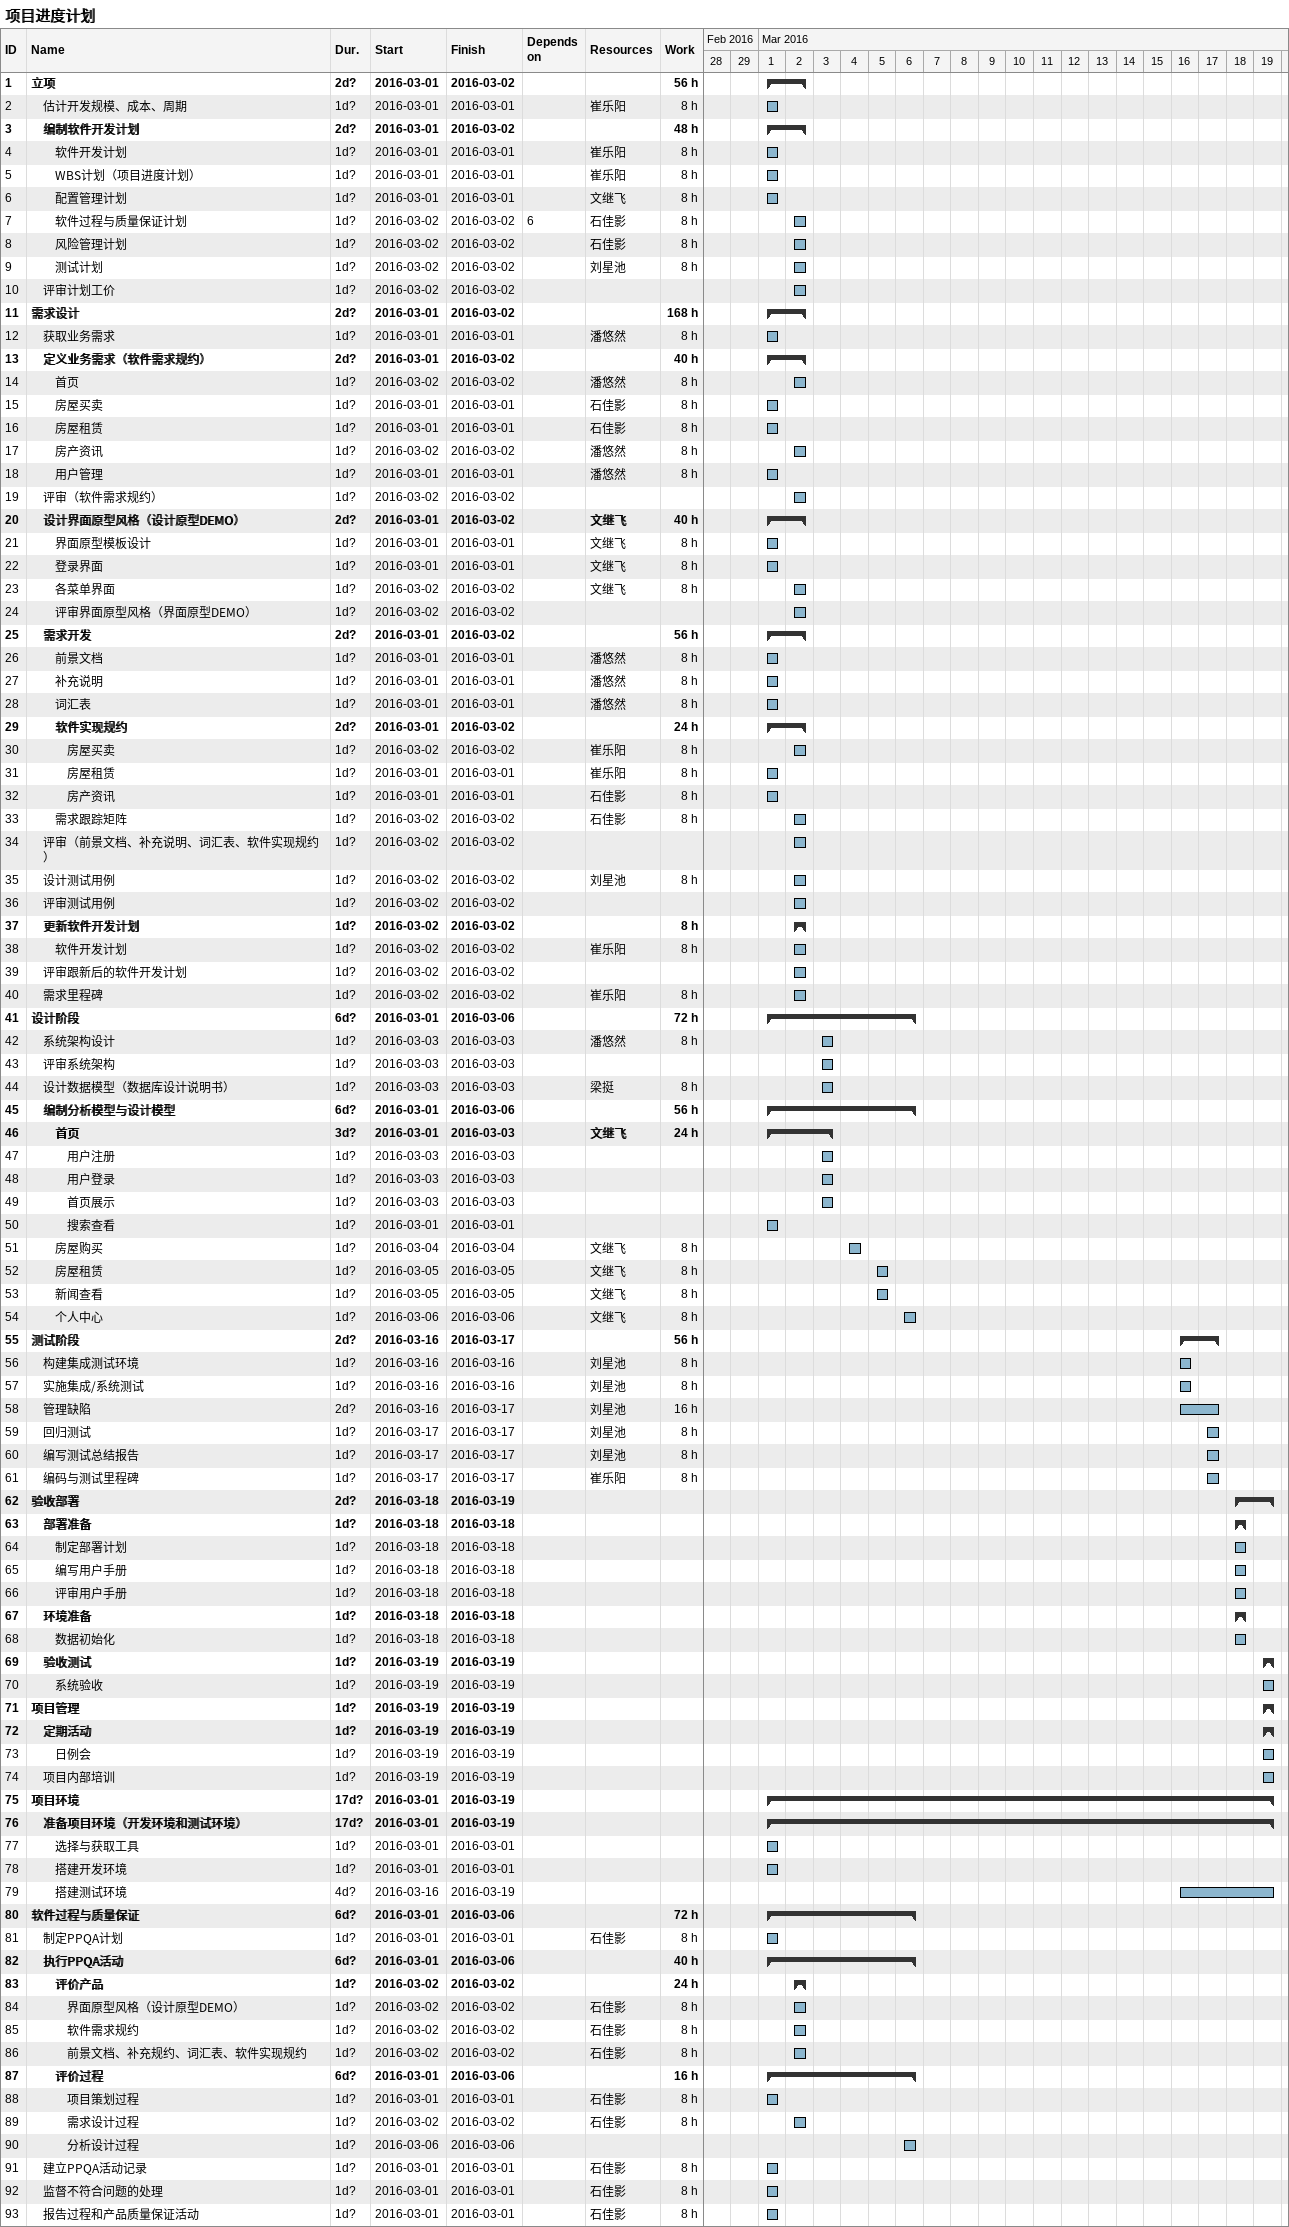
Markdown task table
项目进度计划

| ID | Level | Task | Duration | Start | Finish | Predecessors | Resources | Work (h) |
|---|---|---|---|---|---|---|---|---|
| 1 | 1 | **立项** | 2d? | 2016-03-01 | 2016-03-02 |  |  | 56 |
| 2 | 2 | 估计开发规模、成本、周期 | 1d? | 2016-03-01 | 2016-03-01 |  | 崔乐阳 | 8 |
| 3 | 2 | **编制软件开发计划** | 2d? | 2016-03-01 | 2016-03-02 |  |  | 48 |
| 4 | 3 | 软件开发计划 | 1d? | 2016-03-01 | 2016-03-01 |  | 崔乐阳 | 8 |
| 5 | 3 | WBS计划（项目进度计划） | 1d? | 2016-03-01 | 2016-03-01 |  | 崔乐阳 | 8 |
| 6 | 3 | 配置管理计划 | 1d? | 2016-03-01 | 2016-03-01 |  | 文继飞 | 8 |
| 7 | 3 | 软件过程与质量保证计划 | 1d? | 2016-03-02 | 2016-03-02 | 6 | 石佳影 | 8 |
| 8 | 3 | 风险管理计划 | 1d? | 2016-03-02 | 2016-03-02 |  | 石佳影 | 8 |
| 9 | 3 | 测试计划 | 1d? | 2016-03-02 | 2016-03-02 |  | 刘星池 | 8 |
| 10 | 2 | 评审计划工价 | 1d? | 2016-03-02 | 2016-03-02 |  |  |  |
| 11 | 1 | **需求设计** | 2d? | 2016-03-01 | 2016-03-02 |  |  | 168 |
| 12 | 2 | 获取业务需求 | 1d? | 2016-03-01 | 2016-03-01 |  | 潘悠然 | 8 |
| 13 | 2 | **定义业务需求（软件需求规约）** | 2d? | 2016-03-01 | 2016-03-02 |  |  | 40 |
| 14 | 3 | 首页 | 1d? | 2016-03-02 | 2016-03-02 |  | 潘悠然 | 8 |
| 15 | 3 | 房屋买卖 | 1d? | 2016-03-01 | 2016-03-01 |  | 石佳影 | 8 |
| 16 | 3 | 房屋租赁 | 1d? | 2016-03-01 | 2016-03-01 |  | 石佳影 | 8 |
| 17 | 3 | 房产资讯 | 1d? | 2016-03-02 | 2016-03-02 |  | 潘悠然 | 8 |
| 18 | 3 | 用户管理 | 1d? | 2016-03-01 | 2016-03-01 |  | 潘悠然 | 8 |
| 19 | 2 | 评审（软件需求规约） | 1d? | 2016-03-02 | 2016-03-02 |  |  |  |
| 20 | 2 | **设计界面原型风格（设计原型DEMO）** | 2d? | 2016-03-01 | 2016-03-02 |  | 文继飞 | 40 |
| 21 | 3 | 界面原型模板设计 | 1d? | 2016-03-01 | 2016-03-01 |  | 文继飞 | 8 |
| 22 | 3 | 登录界面 | 1d? | 2016-03-01 | 2016-03-01 |  | 文继飞 | 8 |
| 23 | 3 | 各菜单界面 | 1d? | 2016-03-02 | 2016-03-02 |  | 文继飞 | 8 |
| 24 | 3 | 评审界面原型风格（界面原型DEMO） | 1d? | 2016-03-02 | 2016-03-02 |  |  |  |
| 25 | 2 | **需求开发** | 2d? | 2016-03-01 | 2016-03-02 |  |  | 56 |
| 26 | 3 | 前景文档 | 1d? | 2016-03-01 | 2016-03-01 |  | 潘悠然 | 8 |
| 27 | 3 | 补充说明 | 1d? | 2016-03-01 | 2016-03-01 |  | 潘悠然 | 8 |
| 28 | 3 | 词汇表 | 1d? | 2016-03-01 | 2016-03-01 |  | 潘悠然 | 8 |
| 29 | 3 | **软件实现规约** | 2d? | 2016-03-01 | 2016-03-02 |  |  | 24 |
| 30 | 4 | 房屋买卖 | 1d? | 2016-03-02 | 2016-03-02 |  | 崔乐阳 | 8 |
| 31 | 4 | 房屋租赁 | 1d? | 2016-03-01 | 2016-03-01 |  | 崔乐阳 | 8 |
| 32 | 4 | 房产资讯 | 1d? | 2016-03-01 | 2016-03-01 |  | 石佳影 | 8 |
| 33 | 3 | 需求跟踪矩阵 | 1d? | 2016-03-02 | 2016-03-02 |  | 石佳影 | 8 |
| 34 | 2 | 评审（前景文档、补充说明、词汇表、软件实现规约） | 1d? | 2016-03-02 | 2016-03-02 |  |  |  |
| 35 | 2 | 设计测试用例 | 1d? | 2016-03-02 | 2016-03-02 |  | 刘星池 | 8 |
| 36 | 2 | 评审测试用例 | 1d? | 2016-03-02 | 2016-03-02 |  |  |  |
| 37 | 2 | **更新软件开发计划** | 1d? | 2016-03-02 | 2016-03-02 |  |  | 8 |
| 38 | 3 | 软件开发计划 | 1d? | 2016-03-02 | 2016-03-02 |  | 崔乐阳 | 8 |
| 39 | 2 | 评审跟新后的软件开发计划 | 1d? | 2016-03-02 | 2016-03-02 |  |  |  |
| 40 | 2 | 需求里程碑 | 1d? | 2016-03-02 | 2016-03-02 |  | 崔乐阳 | 8 |
| 41 | 1 | **设计阶段** | 6d? | 2016-03-01 | 2016-03-06 |  |  | 72 |
| 42 | 2 | 系统架构设计 | 1d? | 2016-03-03 | 2016-03-03 |  | 潘悠然 | 8 |
| 43 | 2 | 评审系统架构 | 1d? | 2016-03-03 | 2016-03-03 |  |  |  |
| 44 | 2 | 设计数据模型（数据库设计说明书） | 1d? | 2016-03-03 | 2016-03-03 |  | 梁挺 | 8 |
| 45 | 2 | **编制分析模型与设计模型** | 6d? | 2016-03-01 | 2016-03-06 |  |  | 56 |
| 46 | 3 | **首页** | 3d? | 2016-03-01 | 2016-03-03 |  | 文继飞 | 24 |
| 47 | 4 | 用户注册 | 1d? | 2016-03-03 | 2016-03-03 |  |  |  |
| 48 | 4 | 用户登录 | 1d? | 2016-03-03 | 2016-03-03 |  |  |  |
| 49 | 4 | 首页展示 | 1d? | 2016-03-03 | 2016-03-03 |  |  |  |
| 50 | 4 | 搜索查看 | 1d? | 2016-03-01 | 2016-03-01 |  |  |  |
| 51 | 3 | 房屋购买 | 1d? | 2016-03-04 | 2016-03-04 |  | 文继飞 | 8 |
| 52 | 3 | 房屋租赁 | 1d? | 2016-03-05 | 2016-03-05 |  | 文继飞 | 8 |
| 53 | 3 | 新闻查看 | 1d? | 2016-03-05 | 2016-03-05 |  | 文继飞 | 8 |
| 54 | 3 | 个人中心 | 1d? | 2016-03-06 | 2016-03-06 |  | 文继飞 | 8 |
| 55 | 1 | **测试阶段** | 2d? | 2016-03-16 | 2016-03-17 |  |  | 56 |
| 56 | 2 | 构建集成测试环境 | 1d? | 2016-03-16 | 2016-03-16 |  | 刘星池 | 8 |
| 57 | 2 | 实施集成/系统测试 | 1d? | 2016-03-16 | 2016-03-16 |  | 刘星池 | 8 |
| 58 | 2 | 管理缺陷 | 2d? | 2016-03-16 | 2016-03-17 |  | 刘星池 | 16 |
| 59 | 2 | 回归测试 | 1d? | 2016-03-17 | 2016-03-17 |  | 刘星池 | 8 |
| 60 | 2 | 编写测试总结报告 | 1d? | 2016-03-17 | 2016-03-17 |  | 刘星池 | 8 |
| 61 | 2 | 编码与测试里程碑 | 1d? | 2016-03-17 | 2016-03-17 |  | 崔乐阳 | 8 |
| 62 | 1 | **验收部署** | 2d? | 2016-03-18 | 2016-03-19 |  |  |  |
| 63 | 2 | **部署准备** | 1d? | 2016-03-18 | 2016-03-18 |  |  |  |
| 64 | 3 | 制定部署计划 | 1d? | 2016-03-18 | 2016-03-18 |  |  |  |
| 65 | 3 | 编写用户手册 | 1d? | 2016-03-18 | 2016-03-18 |  |  |  |
| 66 | 3 | 评审用户手册 | 1d? | 2016-03-18 | 2016-03-18 |  |  |  |
| 67 | 2 | **环境准备** | 1d? | 2016-03-18 | 2016-03-18 |  |  |  |
| 68 | 3 | 数据初始化 | 1d? | 2016-03-18 | 2016-03-18 |  |  |  |
| 69 | 2 | **验收测试** | 1d? | 2016-03-19 | 2016-03-19 |  |  |  |
| 70 | 3 | 系统验收 | 1d? | 2016-03-19 | 2016-03-19 |  |  |  |
| 71 | 1 | **项目管理** | 1d? | 2016-03-19 | 2016-03-19 |  |  |  |
| 72 | 2 | **定期活动** | 1d? | 2016-03-19 | 2016-03-19 |  |  |  |
| 73 | 3 | 日例会 | 1d? | 2016-03-19 | 2016-03-19 |  |  |  |
| 74 | 2 | 项目内部培训 | 1d? | 2016-03-19 | 2016-03-19 |  |  |  |
| 75 | 1 | **项目环境** | 17d? | 2016-03-01 | 2016-03-19 |  |  |  |
| 76 | 2 | **准备项目环境（开发环境和测试环境）** | 17d? | 2016-03-01 | 2016-03-19 |  |  |  |
| 77 | 3 | 选择与获取工具 | 1d? | 2016-03-01 | 2016-03-01 |  |  |  |
| 78 | 3 | 搭建开发环境 | 1d? | 2016-03-01 | 2016-03-01 |  |  |  |
| 79 | 3 | 搭建测试环境 | 4d? | 2016-03-16 | 2016-03-19 |  |  |  |
| 80 | 1 | **软件过程与质量保证** | 6d? | 2016-03-01 | 2016-03-06 |  |  | 72 |
| 81 | 2 | 制定PPQA计划 | 1d? | 2016-03-01 | 2016-03-01 |  | 石佳影 | 8 |
| 82 | 2 | **执行PPQA活动** | 6d? | 2016-03-01 | 2016-03-06 |  |  | 40 |
| 83 | 3 | **评价产品** | 1d? | 2016-03-02 | 2016-03-02 |  |  | 24 |
| 84 | 4 | 界面原型风格（设计原型DEMO） | 1d? | 2016-03-02 | 2016-03-02 |  | 石佳影 | 8 |
| 85 | 4 | 软件需求规约 | 1d? | 2016-03-02 | 2016-03-02 |  | 石佳影 | 8 |
| 86 | 4 | 前景文档、补充规约、词汇表、软件实现规约 | 1d? | 2016-03-02 | 2016-03-02 |  | 石佳影 | 8 |
| 87 | 3 | **评价过程** | 6d? | 2016-03-01 | 2016-03-06 |  |  | 16 |
| 88 | 4 | 项目策划过程 | 1d? | 2016-03-01 | 2016-03-01 |  | 石佳影 | 8 |
| 89 | 4 | 需求设计过程 | 1d? | 2016-03-02 | 2016-03-02 |  | 石佳影 | 8 |
| 90 | 4 | 分析设计过程 | 1d? | 2016-03-06 | 2016-03-06 |  |  |  |
| 91 | 2 | 建立PPQA活动记录 | 1d? | 2016-03-01 | 2016-03-01 |  | 石佳影 | 8 |
| 92 | 2 | 监督不符合问题的处理 | 1d? | 2016-03-01 | 2016-03-01 |  | 石佳影 | 8 |
| 93 | 2 | 报告过程和产品质量保证活动 | 1d? | 2016-03-01 | 2016-03-01 |  | 石佳影 | 8 |
